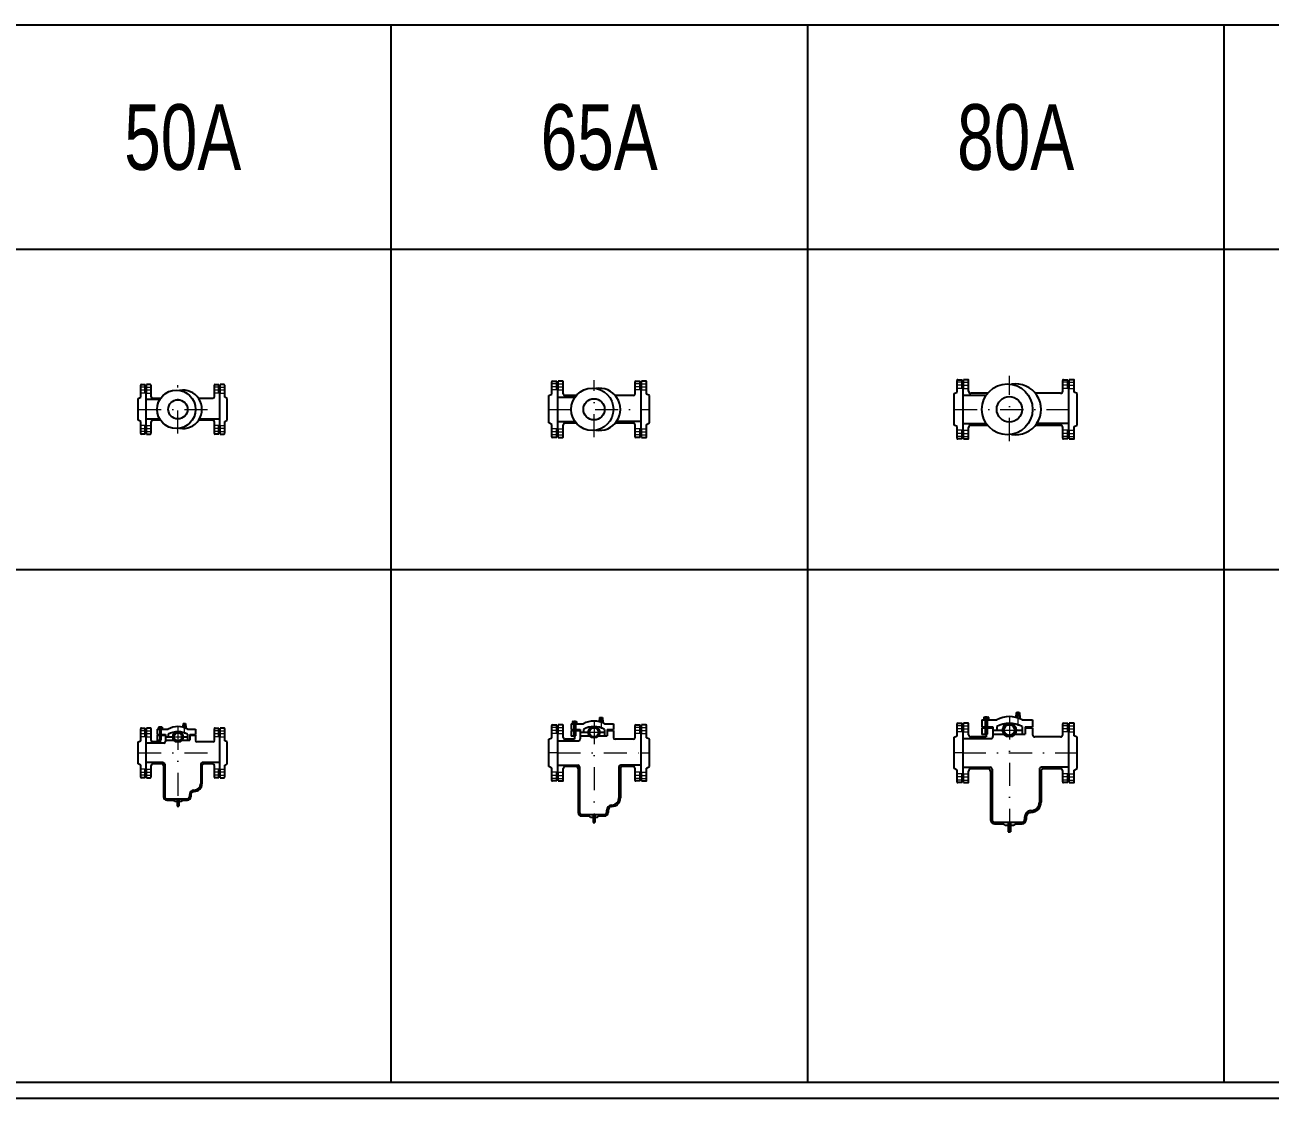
# Model space of a CAD drawing. Extents: x 0 to 60630, y 0 to 46389.
# Drawn here: x 35587 to 39474, y 31339 to 34689 of the extents above; entities that cross this region are included whole.
import ezdxf
from ezdxf.enums import TextEntityAlignment as Align

# ---------------------------------------------------------------- set-up
doc = ezdxf.new("R2010")
doc.units = 0
doc.header["$LTSCALE"] = 30
doc.header["$MEASUREMENT"] = 0
doc.linetypes.add('DGN Style 2', pattern=[3, 1.8, -1.2])
doc.linetypes.add('DGN Style 4', pattern=[4.8, 2.4, -1.2, 0, -1.2])
for name, color, linetype, lineweight in [('L(c)', 1, 'DGN Style 4', 5), ('L(hid)', 2, 'DGN Style 2', 5), ('L(txt)', 2, 'Continuous', 13)]:
    doc.layers.add(name, color=color, linetype=linetype, lineweight=lineweight)
doc.styles.add('Style-ENGINEERING', font='ENGINEERING.shx')

# ---------------------------------------------------------------- blocks, each defined once
blk = doc.blocks.new('*U184')
for p, q in [((-131, 38.3), (-131, 75.5)), ((-129, 77.5), (-117, 77.5)), ((-117, 52), (-117, 77.5)), ((-115, 50), (-115, -50)), ((-115, 50), (-115, -50)), ((-101, 77.5), (-113, 77.5)), ((-113, 52), (-113, 77.5)), ((-99, 39.3), (-99, 75.5)), ((99, 39.3), (99, 75.5)), ((101, 77.5), (113, 77.5)), ((113, 52), (113, 77.5)), ((115, 50), (115, -50)), ((115, 50), (115, -50)), ((129, 77.5), (117, 77.5)), ((117, 52), (117, 77.5)), ((131, 38.3), (131, 75.5)), ((-139, 34.3), (-131, 38.3)), ((-139, -34.2), (-139, 34.3)), ((-71.8, 30.3), (-115, 30.3)), ((-69.3, 34.3), (-94, 34.3)), ((94, 34.3), (49.3, 34.3)), ((139, 34.3), (131, 38.3)), ((139, -34.2), (139, 34.3)), ((-131, -38.2), (-139, -34.2)), ((-131, -75.5), (-131, -38.2)), ((-71.8, -30.2), (-115, -30.2)), ((-69.3, -34.2), (-94, -34.2)), ((94, -34.2), (49.3, -34.2)), ((115, -30.2), (51.8, -30.2)), ((131, -38.2), (139, -34.2)), ((131, -75.5), (131, -38.2)), ((-117, -77.5), (-129, -77.5)), ((-117, -77.5), (-117, -52)), ((-113, -77.5), (-113, -52)), ((-113, -77.5), (-101, -77.5)), ((-99, -75.5), (-99, -39.2)), ((99, -75.5), (99, -39.2)), ((113, -77.5), (101, -77.5)), ((113, -77.5), (113, -52)), ((117, -77.5), (117, -52)), ((117, -77.5), (129, -77.5))]:
    blk.add_line(p, q)
for centre, radius in [((-20, 0), 60), ((-15, 0), 30)]:
    blk.add_circle(centre, radius)
for centre, radius, start, end in [((-129, 75.5), 2, 90, 180), ((-115, 52), 2, 180, 270), ((-115, 52), 2, 270, 0), ((-101, 75.5), 2, 0, 90), ((-94, 39.3), 5, 180, 270), ((0, 0), 60, 260.4059, 99.5941), ((94, 39.3), 5, 270, 0), ((101, 75.5), 2, 90, 180), ((115, 52), 2, 180, 270), ((115, 52), 2, 270, 0), ((129, 75.5), 2, 0, 90), ((-94, -39.2), 5, 90, 180), ((94, -39.2), 5, 0, 90), ((-129, -75.5), 2, 180, 270), ((-115, -52), 2, 90, 180), ((-115, -52), 2, 0, 90), ((-101, -75.5), 2, 270, 0), ((101, -75.5), 2, 180, 270), ((115, -52), 2, 90, 180), ((115, -52), 2, 0, 90), ((129, -75.5), 2, 270, 0)]:
    blk.add_arc(centre, radius, start, end)
blk = doc.blocks.new('*U185')
for p, q in [((-148, 47.2), (-148, 85.5)), ((-146, 87.5), (-132, 87.5)), ((-132, 62), (-132, 87.5)), ((-114, 87.5), (-128, 87.5)), ((-128, 62), (-128, 87.5)), ((-112, 48.2), (-112, 85.5)), ((112, 48.2), (112, 85.5)), ((114, 87.5), (128, 87.5)), ((128, 62), (128, 87.5)), ((146, 87.5), (132, 87.5)), ((132, 62), (132, 87.5)), ((148, 47.2), (148, 85.5)), ((-157, 42.7), (-148, 47.2)), ((-157, -42.6), (-157, 42.7)), ((-130, 60), (-130, -60)), ((-130, 60), (-130, -60)), ((-72.1, 42.7), (-106.5, 42.7)), ((106.5, 42.7), (50.6, 42.7)), ((130, 60), (130, -60)), ((130, 60), (130, -60)), ((157, 42.7), (148, 47.2)), ((157, -42.6), (157, 42.7)), ((-130, 38.2), (-75.6, 38.2)), ((-130, -38.1), (-75.6, -38.1)), ((130, -38.1), (54.1, -38.1)), ((-148, -47.1), (-157, -42.6)), ((-148, -85.5), (-148, -47.1)), ((-132, -87.5), (-132, -62)), ((-128, -87.5), (-128, -62)), ((-112, -85.5), (-112, -48.2)), ((-72.1, -42.7), (-106.5, -42.7)), ((106.5, -42.7), (50.6, -42.7)), ((112, -85.5), (112, -48.2)), ((128, -87.5), (128, -62)), ((132, -87.5), (132, -62)), ((148, -47.1), (157, -42.6)), ((148, -85.5), (148, -47.1)), ((-132, -87.5), (-146, -87.5)), ((-128, -87.5), (-114, -87.5)), ((128, -87.5), (114, -87.5)), ((132, -87.5), (146, -87.5))]:
    blk.add_line(p, q)
for centre, radius in [((-21.8, 0), 66), ((-16.3, 0), 33)]:
    blk.add_circle(centre, radius)
for centre, radius, start, end in [((-146, 85.5), 2, 90, 180), ((-114, 85.5), 2, 0, 90), ((114, 85.5), 2, 90, 180), ((146, 85.5), 2, 0, 90), ((-130, 62), 2, 180, 270), ((-130, 62), 2, 270, 0), ((-106.5, 48.2), 5.5, 180, 270), ((0.2, 0), 66, 260.4059, 99.5941), ((106.5, 48.2), 5.5, 270, 0), ((130, 62), 2, 180, 270), ((130, 62), 2, 270, 0), ((-130, -62), 2, 90, 180), ((-130, -62), 2, 0, 90), ((-106.5, -48.2), 5.5, 90, 180), ((106.5, -48.2), 5.5, 0, 90), ((130, -62), 2, 90, 180), ((130, -62), 2, 0, 90), ((-146, -85.5), 2, 180, 270), ((-114, -85.5), 2, 270, 0), ((114, -85.5), 2, 180, 270), ((146, -85.5), 2, 270, 0)]:
    blk.add_arc(centre, radius, start, end)
blk = doc.blocks.new('*U186')
for p, q in [((-183, 53.5), (-183, 90.5)), ((-181, 92.5), (-167, 92.5)), ((-167, 67), (-167, 92.5)), ((-149, 92.5), (-163, 92.5)), ((-163, 67), (-163, 92.5)), ((-147, 56.6), (-147, 90.5)), ((147, 56.6), (147, 90.5)), ((149, 92.5), (163, 92.5)), ((163, 67), (163, 92.5)), ((181, 92.5), (167, 92.5)), ((167, 67), (167, 92.5)), ((183, 53.5), (183, 90.5)), ((-192, 49), (-183, 53.5)), ((-192, -49.1), (-192, 49)), ((-165, 65), (-165, -65)), ((-165, 65), (-165, -65)), ((-165, 44.5), (-91.7, 44.5)), ((-87.7, 50), (-140.4, 50)), ((140.4, 50), (61.6, 50)), ((165, 65), (165, -65)), ((165, 65), (165, -65)), ((192, 49), (183, 53.5)), ((192, -49.1), (192, 49)), ((-183, -53.6), (-192, -49.1)), ((-183, -90.5), (-183, -53.6)), ((-167, -92.5), (-167, -67)), ((-165, -44.6), (-91.7, -44.6)), ((-163, -92.5), (-163, -67)), ((-147, -90.5), (-147, -56.6)), ((-87.7, -50), (-140.4, -50)), ((140.4, -50), (61.6, -50)), ((165, -44.6), (65.7, -44.6)), ((147, -90.5), (147, -56.6)), ((163, -92.5), (163, -67)), ((167, -92.5), (167, -67)), ((183, -53.6), (192, -49.1)), ((183, -90.5), (183, -53.6)), ((-167, -92.5), (-181, -92.5)), ((-163, -92.5), (-149, -92.5)), ((163, -92.5), (149, -92.5)), ((167, -92.5), (181, -92.5))]:
    blk.add_line(p, q)
for centre, radius in [((-26.2, 0), 79.2), ((-19.6, 0), 39.6)]:
    blk.add_circle(centre, radius)
for centre, radius, start, end in [((-181, 90.5), 2, 90, 180), ((-149, 90.5), 2, 0, 90), ((0.2, 0), 79.2, 260.4059, 99.5941), ((149, 90.5), 2, 90, 180), ((181, 90.5), 2, 0, 90), ((-165, 67), 2, 180, 270), ((-165, 67), 2, 270, 0), ((-140.4, 56.6), 6.6, 180, 270), ((140.4, 56.6), 6.6, 270, 0), ((165, 67), 2, 180, 270), ((165, 67), 2, 270, 0), ((-165, -67), 2, 90, 180), ((-165, -67), 2, 0, 90), ((-140.4, -56.6), 6.6, 90, 180), ((140.4, -56.6), 6.6, 0, 90), ((165, -67), 2, 90, 180), ((165, -67), 2, 0, 90), ((-181, -90.5), 2, 180, 270), ((-149, -90.5), 2, 270, 0), ((149, -90.5), 2, 180, 270), ((181, -90.5), 2, 270, 0)]:
    blk.add_arc(centre, radius, start, end)
blk = doc.blocks.new('*U199')
for p, q in [((-105.4, 162.9), (-105.4, 141.8)), ((-105.4, 162.9), (-59.2, 162.9)), ((-101.8, 164.9), (-82.6, 164.9)), ((-101.8, 164.9), (-101.8, 162.9)), ((-99.8, 170.9), (-98.8, 171.5)), ((-99.8, 170.9), (-99.8, 164.9)), ((-99.8, 164.9), (-84.6, 164.9)), ((-98.8, 171.5), (-85.6, 171.5)), ((-96, 170.9), (-96, 164.9)), ((-88.4, 170.9), (-88.4, 164.9)), ((-85.6, 171.5), (-84.6, 170.9)), ((-84.6, 170.9), (-84.6, 164.9)), ((-82.6, 164.9), (-82.6, 162.9)), ((0.2, 176.4), (0.2, 170.9)), ((0.2, 176.4), (13.4, 176.4)), ((1.5, 186.3), (1.5, 176.4)), ((1.5, 186.3), (12.1, 186.3)), ((1.5, 186.3), (6.8, 176.4)), ((1.5, 176.4), (6.8, 186.3)), ((6.8, 186.3), (6.8, 176.4)), ((6.8, 186.3), (12.1, 176.4)), ((6.8, 176.4), (12.1, 186.3)), ((12.1, 186.3), (12.1, 176.4)), ((13.4, 176.4), (13.4, 166.3)), ((20, 162.9), (53, 162.9)), ((53, 162.9), (53, 141.8)), ((-183, 113.4), (-183, 150.3)), ((-181, 152.3), (-167, 152.3)), ((-167, 126.8), (-167, 152.3)), ((-165, 124.8), (-165, -5.2)), ((-165, 124.8), (-165, -5.2)), ((-149, 152.3), (-163, 152.3)), ((-163, 126.8), (-163, 152.3)), ((-147, 116.4), (-147, 150.3)), ((-105.4, 141.8), (-71.1, 141.8)), ((-105.4, 137.8), (-105.4, 117)), ((-105.4, 137.8), (-72, 137.8)), ((-92.2, 117), (-105.4, 117)), ((-92.2, 117), (-92.2, 109.8)), ((-71.1, 141.8), (-71.1, 111)), ((-71.1, 131.2), (-40.9, 131.2)), ((-71.1, 118), (-36.4, 118)), ((-59.2, 142), (-59.2, 131.2)), ((-2.9, 118), (29.2, 118)), ((1.7, 131.2), (20, 131.2)), ((20, 142), (20, 118)), ((29.2, 141.8), (53, 141.8)), ((29.2, 141.8), (29.2, 118)), ((29.2, 137.8), (53, 137.8)), ((53, 137.8), (53, 116.4)), ((147, 116.4), (147, 150.3)), ((149, 152.3), (163, 152.3)), ((163, 126.8), (163, 152.3)), ((165, 124.8), (165, -5.2)), ((165, 124.8), (165, -5.2)), ((181, 152.3), (167, 152.3)), ((167, 126.8), (167, 152.3)), ((183, 113.4), (183, 150.3)), ((-192, 108.9), (-183, 113.4)), ((-192, 10.8), (-192, 108.9)), ((-165, 104.4), (-77.7, 104.4)), ((-92.2, 109.8), (-140.4, 109.8)), ((140.4, 109.8), (59.6, 109.8)), ((192, 108.9), (183, 113.4)), ((192, 10.8), (192, 108.9)), ((-183, 6.3), (-192, 10.8)), ((-183, -30.7), (-183, 6.3)), ((-165, 15.3), (-80.3, 15.3)), ((-147, -30.7), (-147, 3.2)), ((-85.6, 9.8), (-140.4, 9.8)), ((-79, 3.2), (-79, -148)), ((-73.7, 8.7), (-73.7, -148)), ((74.1, 8.7), (74.1, -93.9)), ((79.4, 3.2), (79.4, -93.9)), ((165, 15.3), (80.7, 15.3)), ((140.4, 9.8), (86, 9.8)), ((147, -30.7), (147, 3.2)), ((183, 6.3), (192, 10.8)), ((183, -30.7), (183, 6.3)), ((-167, -32.7), (-181, -32.7)), ((-167, -32.7), (-167, -7.2)), ((-163, -32.7), (-163, -7.2)), ((-163, -32.7), (-149, -32.7)), ((163, -32.7), (149, -32.7)), ((163, -32.7), (163, -7.2)), ((167, -32.7), (167, -7.2)), ((167, -32.7), (181, -32.7)), ((27.9, -141.4), (27.9, -148)), ((33.2, -141.4), (33.2, -148)), ((46.4, -120.3), (47.7, -120.3)), ((46.4, -125.6), (47.7, -125.6)), ((-65.8, -155.9), (20, -155.9)), ((-65.8, -161.2), (-39.4, -161.2)), ((-32.8, -165.2), (-39.4, -161.2)), ((-32.8, -165.2), (-22.9, -165.2)), ((-22.9, -155.9), (-22.9, -186.3)), ((-22.9, -179.7), (-16.3, -179.7)), ((-22.9, -179.7), (-16.3, -186.3)), ((-22.9, -186.3), (-16.3, -179.7)), ((-22.9, -186.3), (-16.3, -186.3)), ((-16.3, -155.9), (-16.3, -186.3)), ((-16.3, -165.2), (-6.4, -165.2)), ((-6.4, -165.2), (0.2, -161.2)), ((0.2, -161.2), (20, -161.2))]:
    blk.add_line(p, q)
for radius in [21.3, 16.5]:
    blk.add_circle((-19.6, 131.2), radius)
for centre, radius, start, end in [((-97.9, 168.1), 3.37, 55.591, 124.409), ((-92.1, 158.3), 13.2, 90.4002, 107.1986), ((-92.3, 158.3), 13.2, 72.8014, 89.5998), ((-86.5, 168.1), 3.37, 55.591, 124.409), ((-19.6, 93.9), 79.5, 60.1372, 119.8628), ((-181, 150.3), 2, 90, 180), ((-165, 126.8), 2, 180, 270), ((-165, 126.8), 2, 270, 0), ((-149, 150.3), 2, 0, 90), ((-19.6, 73), 79.5, 60.1372, 119.8628), ((149, 150.3), 2, 90, 180), ((165, 126.8), 2, 180, 270), ((165, 126.8), 2, 270, 0), ((181, 150.3), 2, 0, 90), ((-140.4, 116.4), 6.6, 180, 270), ((-77.7, 111), 6.6, 270, 0), ((59.6, 116.4), 6.6, 180, 270), ((140.4, 116.4), 6.6, 270, 0), ((-140.4, 3.2), 6.6, 90, 180), ((-85.6, 3.2), 6.6, 0, 90), ((-80.3, 8.7), 6.6, 0, 90), ((80.7, 8.7), 6.6, 90, 180), ((86, 3.2), 6.6, 90, 180), ((140.4, 3.2), 6.6, 0, 90), ((-181, -30.7), 2, 180, 270), ((-165, -7.2), 2, 90, 180), ((-165, -7.2), 2, 0, 90), ((-149, -30.7), 2, 270, 0), ((149, -30.7), 2, 180, 270), ((165, -7.2), 2, 90, 180), ((165, -7.2), 2, 0, 90), ((181, -30.7), 2, 270, 0), ((47.7, -93.9), 26.4, 270, 0), ((47.7, -93.9), 31.7, 270, 0), ((-65.8, -148), 13.2, 180, 270), ((-65.8, -148), 7.92, 180, 270), ((20, -148), 13.2, 270, 0), ((20, -148), 7.92, 270, 0)]:
    blk.add_arc(centre, radius, start, end)
for major_axis, ratio in [((0, 21.1), 0.875), ((0, 15.8), 0.833333)]:
    blk.add_ellipse((46.4, -141.4), major_axis=major_axis, ratio=ratio, start_param=0, end_param=1.570796)
blk = doc.blocks.new('*U200')
for p, q in [((0.2, 155.8), (0.2, 151.2)), ((0.2, 155.8), (11.2, 155.8)), ((1.3, 164), (1.3, 155.8)), ((1.3, 164), (10.1, 164)), ((1.3, 164), (5.7, 155.8)), ((1.3, 155.8), (5.7, 164)), ((5.7, 164), (5.7, 155.8)), ((5.7, 164), (10.1, 155.8)), ((5.7, 155.8), (10.1, 164)), ((10.1, 164), (10.1, 155.8)), ((11.2, 155.8), (11.2, 147.3)), ((-148, 100.7), (-148, 139.1)), ((-146, 141.1), (-132, 141.1)), ((-132, 115.6), (-132, 141.1)), ((-114, 141.1), (-128, 141.1)), ((-128, 115.6), (-128, 141.1)), ((-112, 101.8), (-112, 139.1)), ((-87.8, 144.5), (-87.8, 126.9)), ((-87.8, 144.5), (-49.3, 144.5)), ((-87.8, 126.9), (-59.2, 126.9)), ((-87.8, 123.6), (-87.8, 106.3)), ((-87.8, 123.6), (-59.9, 123.6)), ((-84.8, 146.1), (-68.8, 146.1)), ((-84.8, 146.1), (-84.8, 144.5)), ((-83.1, 151.2), (-82.3, 151.6)), ((-83.1, 151.2), (-83.1, 146.1)), ((-83.1, 146.1), (-70.4, 146.1)), ((-82.3, 151.6), (-71.3, 151.6)), ((-79.9, 151.2), (-79.9, 146.1)), ((-73.6, 151.2), (-73.6, 146.1)), ((-71.3, 151.6), (-70.4, 151.2)), ((-70.4, 151.2), (-70.4, 146.1)), ((-68.8, 146.1), (-68.8, 144.5)), ((-59.2, 126.9), (-59.2, 97.2)), ((-59.2, 118.1), (-34, 118.1)), ((-49.3, 127.1), (-49.3, 118.1)), ((1.5, 118.1), (16.7, 118.1)), ((16.7, 144.5), (44.2, 144.5)), ((16.7, 127.1), (16.7, 107.1)), ((24.4, 126.9), (44.2, 126.9)), ((24.4, 126.9), (24.4, 107.1)), ((24.4, 123.6), (44.2, 123.6)), ((44.2, 144.5), (44.2, 126.9)), ((44.2, 123.6), (44.2, 101.8)), ((112, 101.8), (112, 139.1)), ((114, 141.1), (128, 141.1)), ((128, 115.6), (128, 141.1)), ((146, 141.1), (132, 141.1)), ((132, 115.6), (132, 141.1)), ((148, 100.7), (148, 139.1)), ((-157, 96.2), (-148, 100.7)), ((-157, 10.9), (-157, 96.2)), ((-130, 113.6), (-130, -6.4)), ((-130, 113.6), (-130, -6.4)), ((-130, 91.7), (-64.7, 91.7)), ((-76.8, 96.3), (-106.5, 96.3)), ((-76.8, 106.3), (-87.8, 106.3)), ((-76.8, 106.3), (-76.8, 96.3)), ((-59.2, 107.1), (-30.2, 107.1)), ((-2.3, 107.1), (24.4, 107.1)), ((106.5, 96.3), (49.7, 96.3)), ((130, 113.6), (130, -6.4)), ((130, 113.6), (130, -6.4)), ((157, 96.2), (148, 100.7)), ((157, 10.9), (157, 96.2)), ((-148, 6.4), (-157, 10.9)), ((-148, -31.9), (-148, 6.4)), ((-130, 15.4), (-66.9, 15.4)), ((-112, -31.9), (-112, 5.4)), ((-71.3, 10.9), (-106.5, 10.9)), ((-65.8, 5.4), (-65.8, -132.1)), ((-61.4, 9.9), (-61.4, -132.1)), ((61.8, 9.9), (61.8, -87)), ((66.2, 5.4), (66.2, -87)), ((130, 15.4), (67.3, 15.4)), ((106.5, 10.9), (71.7, 10.9)), ((112, -31.9), (112, 5.4)), ((148, 6.4), (157, 10.9)), ((148, -31.9), (148, 6.4)), ((-132, -33.9), (-146, -33.9)), ((-132, -33.9), (-132, -8.4)), ((-128, -33.9), (-128, -8.4)), ((-128, -33.9), (-114, -33.9)), ((128, -33.9), (114, -33.9)), ((128, -33.9), (128, -8.4)), ((132, -33.9), (132, -8.4)), ((132, -33.9), (146, -33.9)), ((38.7, -109), (39.8, -109)), ((38.7, -113.4), (39.8, -113.4)), ((-54.8, -138.7), (16.7, -138.7)), ((-54.8, -143.1), (-32.8, -143.1)), ((-27.3, -146.4), (-32.8, -143.1)), ((-27.3, -146.4), (-19, -146.4)), ((-19, -138.7), (-19, -164)), ((-13.5, -138.7), (-13.5, -164)), ((-13.5, -146.4), (-5.3, -146.4)), ((-5.3, -146.4), (0.2, -143.1)), ((0.2, -143.1), (16.7, -143.1)), ((23.3, -126.6), (23.3, -132.1)), ((27.7, -126.6), (27.7, -132.1)), ((-19, -158.5), (-13.5, -158.5)), ((-19, -158.5), (-13.5, -164)), ((-19, -164), (-13.5, -158.5)), ((-19, -164), (-13.5, -164))]:
    blk.add_line(p, q)
for radius in [17.8, 13.8]:
    blk.add_circle((-16.3, 118.1), radius)
for centre, radius, start, end in [((-146, 139.1), 2, 90, 180), ((-114, 139.1), 2, 0, 90), ((-81.5, 148.8), 2.81, 55.591, 124.409), ((-76.7, 140.6), 11, 90.4002, 107.1986), ((-76.8, 140.6), 11, 72.8014, 89.5998), ((-72, 148.8), 2.81, 55.591, 124.409), ((-16.3, 87), 66.3, 60.1372, 119.8628), ((-16.3, 69.6), 66.3, 60.1372, 119.8628), ((114, 139.1), 2, 90, 180), ((146, 139.1), 2, 0, 90), ((-130, 115.6), 2, 180, 270), ((-130, 115.6), 2, 270, 0), ((-106.5, 101.8), 5.5, 180, 270), ((-64.7, 97.2), 5.5, 270, 0), ((49.7, 101.8), 5.5, 180, 270), ((106.5, 101.8), 5.5, 270, 0), ((130, 115.6), 2, 180, 270), ((130, 115.6), 2, 270, 0), ((-106.5, 5.4), 5.5, 90, 180), ((-71.3, 5.4), 5.5, 0, 90), ((-66.9, 9.9), 5.5, 0, 90), ((67.3, 9.9), 5.5, 90, 180), ((71.7, 5.4), 5.5, 90, 180), ((106.5, 5.4), 5.5, 0, 90), ((-146, -31.9), 2, 180, 270), ((-130, -8.4), 2, 90, 180), ((-130, -8.4), 2, 0, 90), ((-114, -31.9), 2, 270, 0), ((114, -31.9), 2, 180, 270), ((130, -8.4), 2, 90, 180), ((130, -8.4), 2, 0, 90), ((146, -31.9), 2, 270, 0), ((39.8, -87), 22, 270, 0), ((39.8, -87), 26.4, 270, 0), ((-54.8, -132.1), 11, 180, 270), ((-54.8, -132.1), 6.6, 180, 270), ((16.7, -132.1), 11, 270, 0), ((16.7, -132.1), 6.6, 270, 0)]:
    blk.add_arc(centre, radius, start, end)
for major_axis, ratio in [((0, 17.6), 0.875), ((0, 13.2), 0.833333)]:
    blk.add_ellipse((38.7, -126.6), major_axis=major_axis, ratio=ratio, start_param=0, end_param=1.570796)
blk = doc.blocks.new('*U201')
for p, q in [((-75.8, 117.2), (-75, 117.6)), ((-75.8, 117.2), (-75.8, 112.6)), ((-75, 117.6), (-65, 117.6)), ((-72.9, 117.2), (-72.9, 112.6)), ((-67.1, 117.2), (-67.1, 112.6)), ((-65, 117.6), (-64.2, 117.2)), ((-64.2, 117.2), (-64.2, 112.6)), ((0, 121.4), (0, 117.2)), ((0, 121.4), (10, 121.4)), ((1, 128.9), (1, 121.4)), ((1, 128.9), (9, 128.9)), ((1, 128.9), (5, 121.4)), ((1, 121.4), (5, 128.9)), ((5, 128.9), (5, 121.4)), ((5, 128.9), (9, 121.4)), ((5, 121.4), (9, 128.9)), ((9, 128.9), (9, 121.4)), ((10, 121.4), (10, 113.7)), ((-131, 75.4), (-131, 112.6)), ((-129, 114.6), (-117, 114.6)), ((-117, 89.1), (-117, 114.6)), ((-115, 87.1), (-115, -12.9)), ((-115, 87.1), (-115, -12.9)), ((-101, 114.6), (-113, 114.6)), ((-113, 89.1), (-113, 114.6)), ((-99, 76.4), (-99, 112.6)), ((-80, 111.1), (-80, 95.1)), ((-80, 111.1), (-45, 111.1)), ((-80, 95.1), (-54, 95.1)), ((-80, 92.1), (-80, 76.4)), ((-80, 92.1), (-54.7, 92.1)), ((-77.3, 112.6), (-62.7, 112.6)), ((-77.3, 112.6), (-77.3, 111.1)), ((-75.8, 112.6), (-64.2, 112.6)), ((-62.7, 112.6), (-62.7, 111.1)), ((-54, 95.1), (-54, 72.4)), ((-54, 87.1), (-31.2, 87.1)), ((-45, 95.3), (-45, 87.1)), ((1.2, 87.1), (15, 87.1)), ((15, 111.1), (40, 111.1)), ((15, 95.3), (15, 77.1)), ((22, 95.1), (40, 95.1)), ((22, 95.1), (22, 77.1)), ((22, 92.1), (40, 92.1)), ((40, 111.1), (40, 95.1)), ((40, 92.1), (40, 76.4)), ((99, 76.4), (99, 112.6)), ((101, 114.6), (113, 114.6)), ((113, 89.1), (113, 114.6)), ((115, 87.1), (115, -12.9)), ((115, 87.1), (115, -12.9)), ((129, 114.6), (117, 114.6)), ((117, 89.1), (117, 114.6)), ((131, 75.4), (131, 112.6)), ((-139, 71.4), (-131, 75.4)), ((-139, 2.9), (-139, 71.4)), ((-59, 67.4), (-115, 67.4)), ((-70, 71.4), (-94, 71.4)), ((-70, 76.4), (-80, 76.4)), ((-70, 76.4), (-70, 71.4)), ((-54, 77.1), (-27.7, 77.1)), ((-2.3, 77.1), (22, 77.1)), ((94, 71.4), (45, 71.4)), ((139, 71.4), (131, 75.4)), ((139, 2.9), (139, 71.4)), ((-131, -1.1), (-139, 2.9)), ((-61, 6.9), (-115, 6.9)), ((-65, 2.9), (-94, 2.9)), ((-56, 1.9), (-56, -99.9)), ((56, 1.9), (56, -58.9)), ((115, 6.9), (61, 6.9)), ((94, 2.9), (65, 2.9)), ((131, -1.1), (139, 2.9)), ((-131, -38.4), (-131, -1.1)), ((-117, -40.4), (-117, -14.9)), ((-113, -40.4), (-113, -14.9)), ((-99, -38.4), (-99, -2.1)), ((-60, -2.1), (-60, -99.9)), ((60, -2.1), (60, -58.9)), ((99, -38.4), (99, -2.1)), ((113, -40.4), (113, -14.9)), ((117, -40.4), (117, -14.9)), ((131, -38.4), (131, -1.1)), ((-117, -40.4), (-129, -40.4)), ((-113, -40.4), (-101, -40.4)), ((113, -40.4), (101, -40.4)), ((117, -40.4), (129, -40.4)), ((-50, -105.9), (15, -105.9)), ((-50, -109.9), (-30, -109.9)), ((-25, -112.9), (-30, -109.9)), ((-25, -112.9), (-17.5, -112.9)), ((-17.5, -105.9), (-17.5, -128.9)), ((-12.5, -105.9), (-12.5, -128.9)), ((-12.5, -112.9), (-5, -112.9)), ((-5, -112.9), (0, -109.9)), ((0, -109.9), (15, -109.9)), ((21, -94.9), (21, -99.9)), ((25, -94.9), (25, -99.9)), ((35, -78.9), (36, -78.9)), ((35, -82.9), (36, -82.9)), ((-17.5, -123.9), (-12.5, -123.9)), ((-17.5, -123.9), (-12.5, -128.9)), ((-17.5, -128.9), (-12.5, -123.9)), ((-17.5, -128.9), (-12.5, -128.9))]:
    blk.add_line(p, q)
for radius in [16.2, 12.5]:
    blk.add_circle((-15, 87.1), radius)
for centre, radius, start, end in [((-74.3, 115.1), 2.55, 55.591, 124.409), ((-69.9, 107.6), 10, 90.4002, 107.1986), ((-70.1, 107.6), 10, 72.8014, 89.5998), ((-65.7, 115.1), 2.55, 55.591, 124.409), ((-15, 58.9), 60.3, 60.1372, 119.8628), ((-129, 112.6), 2, 90, 180), ((-115, 89.1), 2, 180, 270), ((-115, 89.1), 2, 270, 0), ((-101, 112.6), 2, 0, 90), ((-15, 43), 60.3, 60.1372, 119.8628), ((101, 112.6), 2, 90, 180), ((115, 89.1), 2, 180, 270), ((115, 89.1), 2, 270, 0), ((129, 112.6), 2, 0, 90), ((-94, 76.4), 5, 180, 270), ((-59, 72.4), 5, 270, 0), ((45, 76.4), 5, 180, 270), ((94, 76.4), 5, 270, 0), ((-94, -2.1), 5, 90, 180), ((-65, -2.1), 5, 0, 90), ((-61, 1.9), 5, 0, 90), ((61, 1.9), 5, 90, 180), ((65, -2.1), 5, 90, 180), ((94, -2.1), 5, 0, 90), ((-129, -38.4), 2, 180, 270), ((-115, -14.9), 2, 90, 180), ((-115, -14.9), 2, 0, 90), ((-101, -38.4), 2, 270, 0), ((101, -38.4), 2, 180, 270), ((115, -14.9), 2, 90, 180), ((115, -14.9), 2, 0, 90), ((129, -38.4), 2, 270, 0), ((36, -58.9), 20, 270, 0), ((36, -58.9), 24, 270, 0), ((-50, -99.9), 10, 180, 270), ((-50, -99.9), 6, 180, 270), ((15, -99.9), 10, 270, 0), ((15, -99.9), 6, 270, 0)]:
    blk.add_arc(centre, radius, start, end)
for major_axis, ratio in [((0, 16), 0.875), ((0, 12), 0.833333)]:
    blk.add_ellipse((35, -94.9), major_axis=major_axis, ratio=ratio, start_param=0, end_param=1.570796)

msp = doc.modelspace()

# ---------------------------------------------------------------- linework, layer by layer
for p, q in [((27630.1, 34689), (58630.1, 34689)), ((36730.1, 34689), (36730.1, 31389)), ((38030.1, 34689), (38030.1, 31389)), ((39330.1, 34689), (39330.1, 31389)), ((27630.1, 33989), (58630.1, 33989)), ((27630.1, 32989), (58630.1, 32989)), ((27630.1, 31389), (58630.1, 31389)), ((27630.1, 31339), (58630.1, 31339))]:
    msp.add_line(p, q)
at = {"layer": 'L(c)'}
for p, q in [((38660.5, 33390.1), (38660.5, 33594)), ((35981.1, 33549), (35949.1, 33549)), ((36065.1, 33413.2), (36065.1, 33564.8)), ((36211.1, 33549), (36179.1, 33549)), ((37249.1, 33559), (37231.1, 33559)), ((37251.1, 33559), (37269.1, 33559)), ((37363.9, 33402.2), (37363.9, 33580.2)), ((37509.1, 33559), (37491.1, 33559)), ((37511.1, 33559), (37529.1, 33559)), ((38514.1, 33564), (38496.1, 33564)), ((38516.1, 33564), (38534.1, 33564)), ((38844.1, 33564), (38826.1, 33564)), ((38846.1, 33564), (38864.1, 33564)), ((35941.1, 33489), (36219.1, 33489)), ((37223.1, 33489), (37537.1, 33489)), ((38488.1, 33489), (38872.1, 33489)), ((35949.1, 33429), (35981.1, 33429)), ((36211.1, 33429), (36179.1, 33429)), ((37249.1, 33419), (37231.1, 33419)), ((37251.1, 33419), (37269.1, 33419)), ((37509.1, 33419), (37491.1, 33419)), ((37511.1, 33419), (37529.1, 33419)), ((38514.1, 33414), (38496.1, 33414)), ((38516.1, 33414), (38534.1, 33414)), ((38844.1, 33414), (38826.1, 33414)), ((38846.1, 33414), (38864.1, 33414)), ((38686.9, 32546.1), (38686.9, 32500.9)), ((36010.1, 32498.6), (36010.1, 32455.7)), ((36065.1, 32498.4), (36065.1, 32250.4)), ((36085.1, 32510.6), (36085.1, 32476.3)), ((37303.4, 32516.3), (37303.4, 32469.1)), ((37363.9, 32516.1), (37363.9, 32198.8)), ((37385.9, 32529.5), (37385.9, 32491.8)), ((38587.9, 32530.3), (38587.9, 32473.6)), ((38660.5, 32530.1), (38660.5, 32170.3)), ((35981.1, 32476.4), (35949.1, 32476.4)), ((36049, 32466.4), (36081.3, 32466.4)), ((36211.1, 32476.4), (36179.1, 32476.4)), ((37249.1, 32486.4), (37231.1, 32486.4)), ((37251.1, 32486.4), (37269.1, 32486.4)), ((37346.1, 32480.9), (37381.6, 32480.9)), ((37509.1, 32486.4), (37491.1, 32486.4)), ((37511.1, 32486.4), (37529.1, 32486.4)), ((38514.1, 32491.4), (38496.1, 32491.4)), ((38516.1, 32491.4), (38534.1, 32491.4)), ((38639.2, 32487.8), (38681.8, 32487.8)), ((38844.1, 32491.4), (38826.1, 32491.4)), ((38846.1, 32491.4), (38864.1, 32491.4)), ((35941.1, 32416.4), (36219.1, 32416.4)), ((37252.1, 32416.4), (37223.1, 32416.4)), ((37250.1, 32416.4), (37510.1, 32416.4)), ((37508.1, 32416.4), (37537.1, 32416.4)), ((38517.1, 32416.4), (38488.1, 32416.4)), ((38515.1, 32416.4), (38845.1, 32416.4)), ((38843.1, 32416.4), (38872.1, 32416.4)), ((35949.1, 32356.4), (35981.1, 32356.4)), ((36211.1, 32356.4), (36179.1, 32356.4)), ((37249.1, 32346.4), (37231.1, 32346.4)), ((37251.1, 32346.4), (37269.1, 32346.4)), ((37509.1, 32346.4), (37491.1, 32346.4)), ((37511.1, 32346.4), (37529.1, 32346.4)), ((38514.1, 32341.4), (38496.1, 32341.4)), ((38516.1, 32341.4), (38534.1, 32341.4)), ((38844.1, 32341.4), (38826.1, 32341.4)), ((38846.1, 32341.4), (38864.1, 32341.4))]:
    msp.add_line(p, q, dxfattribs=at)
at = {"layer": 'L(hid)'}
for p, q in [((35963.1, 33558.5), (35949.1, 33558.5)), ((35967.1, 33558.5), (35981.1, 33558.5)), ((36193.1, 33558.5), (36179.1, 33558.5)), ((36197.1, 33558.5), (36211.1, 33558.5)), ((37248.1, 33568.5), (37232.1, 33568.5)), ((37248.8, 33549.5), (37232.1, 33549.5)), ((37251.5, 33549.5), (37268.1, 33549.5)), ((37252.1, 33568.5), (37268.1, 33568.5)), ((37508.1, 33568.5), (37492.1, 33568.5)), ((37508.8, 33549.5), (37492.1, 33549.5)), ((37511.5, 33549.5), (37528.1, 33549.5)), ((37512.1, 33568.5), (37528.1, 33568.5)), ((38513.1, 33573.5), (38497.1, 33573.5)), ((38513.8, 33554.5), (38497.1, 33554.5)), ((38516.5, 33554.5), (38533.1, 33554.5)), ((38517.1, 33573.5), (38533.1, 33573.5)), ((38843.1, 33573.5), (38827.1, 33573.5)), ((38843.1, 33554.5), (38827.1, 33554.5)), ((38846.5, 33554.5), (38863.1, 33554.5)), ((38847.1, 33573.5), (38863.1, 33573.5)), ((35963.8, 33539.5), (35949.1, 33539.5)), ((35966.5, 33539.5), (35981.1, 33539.5)), ((36193.8, 33539.5), (36179.1, 33539.5)), ((36196.5, 33539.5), (36211.1, 33539.5)), ((35963.8, 33438.5), (35949.1, 33438.5)), ((35966.5, 33438.5), (35981.1, 33438.5)), ((36193.8, 33438.5), (36179.1, 33438.5)), ((36196.5, 33438.5), (36211.1, 33438.5)), ((37248.8, 33428.5), (37232.1, 33428.5)), ((37251.5, 33428.5), (37268.1, 33428.5)), ((37508.8, 33428.5), (37492.1, 33428.5)), ((37511.5, 33428.5), (37528.1, 33428.5)), ((35963.1, 33419.5), (35949.1, 33419.5)), ((35967.1, 33419.5), (35981.1, 33419.5)), ((36193.1, 33419.5), (36179.1, 33419.5)), ((36197.1, 33419.5), (36211.1, 33419.5)), ((37248.1, 33409.5), (37232.1, 33409.5)), ((37252.1, 33409.5), (37268.1, 33409.5)), ((37508.1, 33409.5), (37492.1, 33409.5)), ((37512.1, 33409.5), (37528.1, 33409.5)), ((38513.8, 33423.5), (38497.1, 33423.5)), ((38513.1, 33404.5), (38497.1, 33404.5)), ((38516.5, 33423.5), (38533.1, 33423.5)), ((38517.1, 33404.5), (38533.1, 33404.5)), ((38843.8, 33423.5), (38827.1, 33423.5)), ((38843.1, 33404.5), (38827.1, 33404.5)), ((38846.5, 33423.5), (38863.1, 33423.5)), ((38847.1, 33404.5), (38863.1, 33404.5)), ((37248.1, 32495.9), (37232.1, 32495.9)), ((37252.1, 32495.9), (37268.1, 32495.9)), ((37300.1, 32507.3), (37300.1, 32470)), ((37306.7, 32507.3), (37306.7, 32470)), ((37508.1, 32495.9), (37492.1, 32495.9)), ((37512.1, 32495.9), (37528.1, 32495.9)), ((38513.1, 32500.9), (38497.1, 32500.9)), ((38517.1, 32500.9), (38533.1, 32500.9)), ((38584, 32519.5), (38584, 32474.7)), ((38591.9, 32519.5), (38591.9, 32474.7)), ((38843.1, 32500.9), (38827.1, 32500.9)), ((38847.1, 32500.9), (38863.1, 32500.9)), ((35963.1, 32485.9), (35949.1, 32485.9)), ((35963.1, 32466.9), (35949.1, 32466.9)), ((35967.1, 32485.9), (35981.1, 32485.9)), ((35967.1, 32466.9), (35981.1, 32466.9)), ((36007.1, 32490.4), (36007.1, 32456.5)), ((36010.1, 32455.7), (36007.1, 32456.5)), ((36010.1, 32455.7), (36013.1, 32456.5)), ((36013.1, 32490.4), (36013.1, 32456.5)), ((36193.1, 32485.9), (36179.1, 32485.9)), ((36193.1, 32466.9), (36179.1, 32466.9)), ((36197.1, 32485.9), (36211.1, 32485.9)), ((36197.1, 32466.9), (36211.1, 32466.9)), ((37248.1, 32476.9), (37232.1, 32476.9)), ((37252.1, 32476.9), (37268.1, 32476.9)), ((37303.4, 32469.1), (37300.1, 32470)), ((37303.4, 32469.1), (37306.7, 32470)), ((37508.1, 32476.9), (37492.1, 32476.9)), ((37512.1, 32476.9), (37528.1, 32476.9)), ((38513.1, 32481.9), (38497.1, 32481.9)), ((38517.1, 32481.9), (38533.1, 32481.9)), ((38587.9, 32473.6), (38584, 32474.7)), ((38587.9, 32473.6), (38591.9, 32474.7)), ((38843.1, 32481.9), (38827.1, 32481.9)), ((38847.1, 32481.9), (38863.1, 32481.9)), ((35963.1, 32365.9), (35949.1, 32365.9)), ((35963.1, 32346.9), (35949.1, 32346.9)), ((35967.1, 32365.9), (35981.1, 32365.9)), ((35967.1, 32346.9), (35981.1, 32346.9)), ((36193.1, 32365.9), (36179.1, 32365.9)), ((36193.1, 32346.9), (36179.1, 32346.9)), ((36197.1, 32365.9), (36211.1, 32365.9)), ((36197.1, 32346.9), (36211.1, 32346.9)), ((37248.1, 32355.9), (37232.1, 32355.9)), ((37252.1, 32355.9), (37268.1, 32355.9)), ((37508.1, 32355.9), (37492.1, 32355.9)), ((37512.1, 32355.9), (37528.1, 32355.9)), ((38513.1, 32350.9), (38497.1, 32350.9)), ((38517.1, 32350.9), (38533.1, 32350.9)), ((38843.1, 32350.9), (38827.1, 32350.9)), ((38847.1, 32350.9), (38863.1, 32350.9)), ((37248.1, 32336.9), (37232.1, 32336.9)), ((37252.1, 32336.9), (37268.1, 32336.9)), ((37508.1, 32336.9), (37492.1, 32336.9)), ((37512.1, 32336.9), (37528.1, 32336.9)), ((38513.1, 32331.9), (38497.1, 32331.9)), ((38517.1, 32331.9), (38533.1, 32331.9)), ((38843.1, 32331.9), (38827.1, 32331.9)), ((38847.1, 32331.9), (38863.1, 32331.9))]:
    msp.add_line(p, q, dxfattribs=at)

# ---------------------------------------------------------------- block references
for name, p in [('*U184', (36080.1, 33489)), ('*U185', (37380.1, 33489)), ('*U186', (38680.1, 33489)), ('*U199', (38680.1, 32356.6)), ('*U201', (36080.1, 32379.3)), ('*U200', (37380.1, 32362.8))]:
    msp.add_blockref(name, p)

# ---------------------------------------------------------------- texts
at = {"layer": 'L(txt)', "style": 'Style-ENGINEERING', "width": 0.75}
for s, p in [('50A', (36080.1, 34339)), ('65A', (37380.1, 34339)), ('80A', (38680.1, 34339))]:
    msp.add_text(s, height=204.8, dxfattribs=at).set_placement(p, align=Align.MIDDLE_CENTER)

doc.saveas('drawing.dxf')
